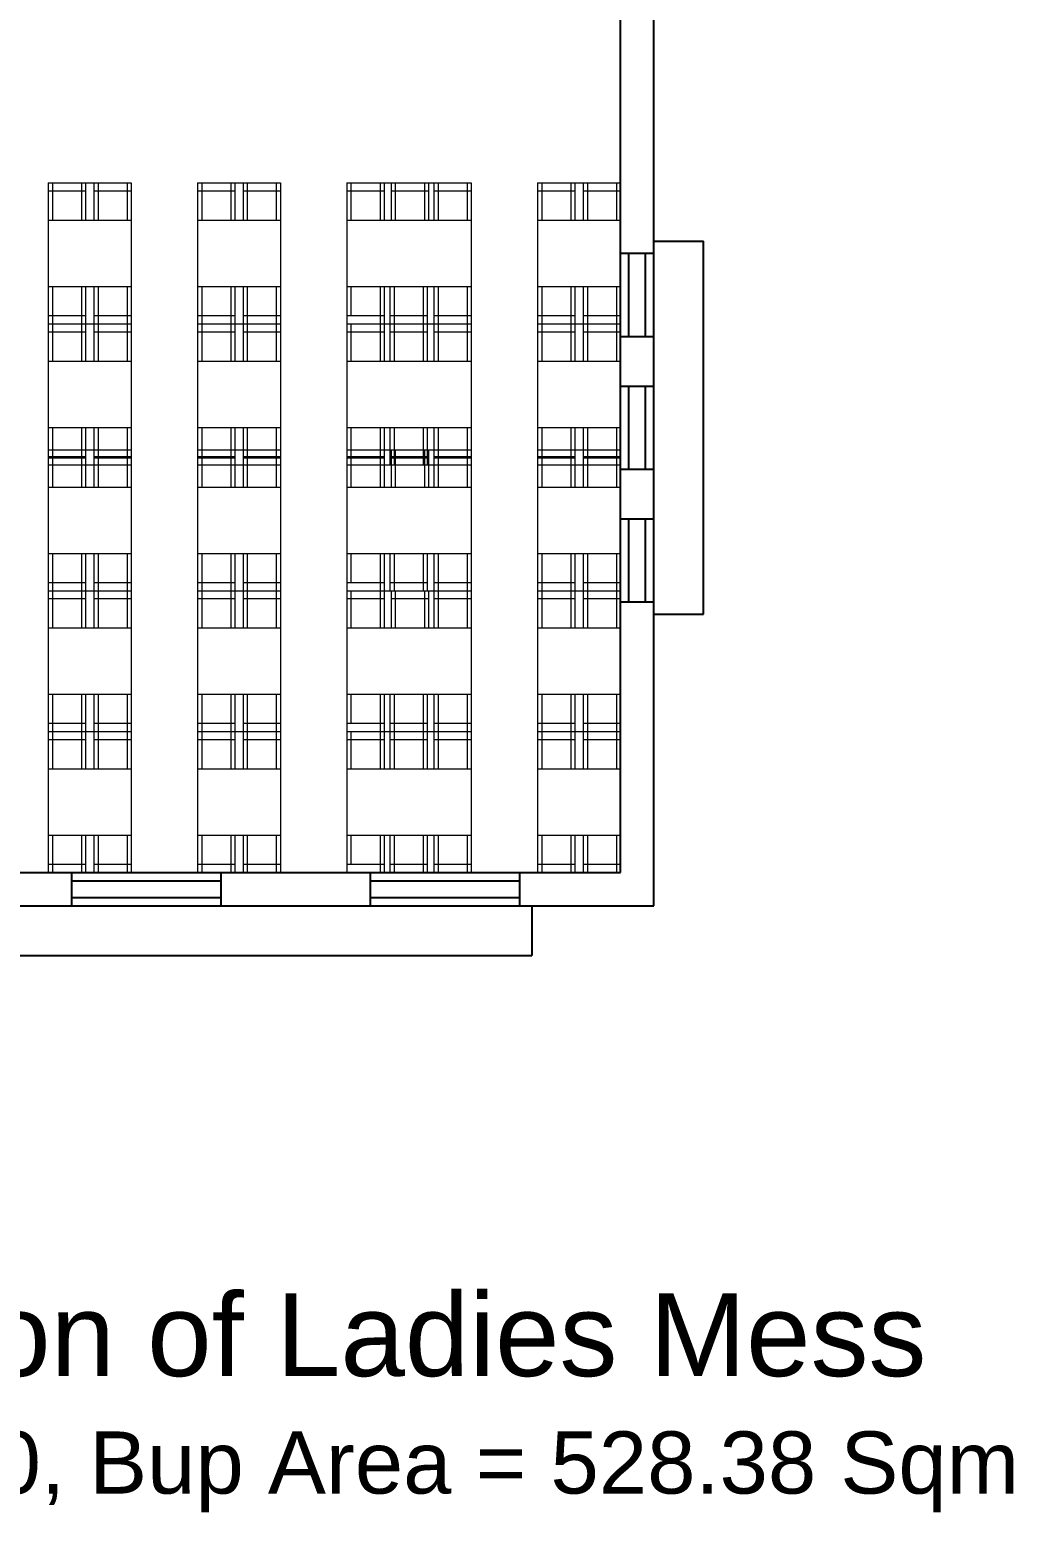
# Model space of a CAD drawing. Header units: inches. Extents: x 101 to 668, y -217 to 99.
# Drawn here: x 337.21 to 349.07, y 62.92 to 80.8 of the extents above; entities that cross this region are included whole.
import ezdxf

# ---------------------------------------------------------------- set-up
doc = ezdxf.new("R2010")
doc.units = ezdxf.units.IN
doc.header["$MEASUREMENT"] = 0
doc.layers.add('FUR', color=1, linetype='Continuous', lineweight=15)
doc.styles.get("Standard").update_dxf_attribs({"font": 'arial.ttf'})

msp = doc.modelspace()

# ---------------------------------------------------------------- linework, layer by layer
for p, q in [((344.73818, 70.23562), (344.73818, 85.25562)), ((344.33818, 70.63562), (344.33818, 81.30562)), ((344.73818, 78.25263), (345.33818, 78.25263)), ((345.33818, 73.75263), (345.33818, 78.25263)), ((344.73818, 78.10263), (344.33818, 78.10263)), ((344.43818, 77.10263), (344.43818, 78.10263)), ((344.63818, 77.10263), (344.63818, 78.10263)), ((344.33818, 77.10263), (344.73818, 77.10263)), ((344.33818, 76.50263), (344.73818, 76.50263)), ((344.43818, 75.50263), (344.43818, 76.50263)), ((344.63818, 75.50263), (344.63818, 76.50263)), ((344.33818, 75.50263), (344.73818, 75.50263)), ((344.33818, 74.90263), (344.73818, 74.90263)), ((344.43818, 73.90263), (344.43818, 74.90263)), ((344.63818, 73.90263), (344.63818, 74.90263)), ((344.33818, 73.90263), (344.73818, 73.90263)), ((344.73818, 73.75263), (345.33818, 73.75263)), ((326.79318, 70.63562), (344.33818, 70.63562)), ((337.71818, 70.63562), (337.71818, 70.23562)), ((337.71818, 70.63562), (337.71818, 70.23562)), ((337.71818, 70.53562), (339.51818, 70.53562)), ((339.51818, 70.63562), (339.51818, 70.23562)), ((341.31818, 70.63562), (341.31818, 70.23562)), ((341.31818, 70.63562), (341.31818, 70.23562)), ((341.31818, 70.53562), (343.11818, 70.53562)), ((343.11818, 70.63562), (343.11818, 70.23562)), ((337.71818, 70.33562), (339.51818, 70.33562)), ((341.31818, 70.33562), (343.11818, 70.33562)), ((328.71818, 70.23562), (344.73818, 70.23562)), ((343.26818, 70.23562), (343.26818, 69.63562)), ((330.36818, 69.63562), (343.26818, 69.63562))]:
    msp.add_line(p, q)
at = {"layer": 'FUR', "lineweight": 20}
for p, q in [((337.43818, 78.95562), (337.43818, 77.25562)), ((337.43818, 78.95562), (337.88818, 78.95562)), ((337.43818, 78.95562), (338.43818, 78.95562)), ((337.43818, 78.95562), (337.43818, 77.25562)), ((337.43818, 78.95562), (337.88818, 78.95562)), ((337.43818, 78.95562), (338.43818, 78.95562)), ((337.48818, 78.95562), (337.48818, 78.50562)), ((337.48818, 78.95562), (337.48818, 78.50562)), ((337.83818, 78.95562), (337.83818, 78.50562)), ((337.83818, 78.95562), (337.83818, 78.50562)), ((337.88818, 78.95562), (337.88818, 78.50562)), ((337.88818, 78.95562), (337.88818, 78.50562)), ((337.98818, 78.95562), (338.43818, 78.95562)), ((337.98818, 78.95562), (337.98818, 78.50562)), ((337.98818, 78.95562), (338.43818, 78.95562)), ((337.98818, 78.95562), (337.98818, 78.50562)), ((338.03818, 78.95562), (338.03818, 78.50562)), ((338.03818, 78.95562), (338.03818, 78.50562)), ((338.38818, 78.95562), (338.38818, 78.50562)), ((338.38818, 78.95562), (338.38818, 78.50562)), ((338.43818, 78.95562), (338.43818, 78.50562)), ((338.43818, 78.95562), (338.43818, 77.70562)), ((338.43818, 78.95562), (338.43818, 78.50562)), ((338.43818, 78.95562), (338.43818, 77.70562)), ((339.23818, 78.95562), (339.23818, 77.25562)), ((339.23818, 78.95562), (339.68818, 78.95562)), ((339.23818, 78.95562), (340.23818, 78.95562)), ((339.23818, 78.95562), (339.23818, 77.25562)), ((339.23818, 78.95562), (339.68818, 78.95562)), ((339.23818, 78.95562), (340.23818, 78.95562)), ((339.28818, 78.95562), (339.28818, 78.50562)), ((339.28818, 78.95562), (339.28818, 78.50562)), ((339.63818, 78.95562), (339.63818, 78.50562)), ((339.63818, 78.95562), (339.63818, 78.50562)), ((339.68818, 78.95562), (339.68818, 78.50562)), ((339.68818, 78.95562), (339.68818, 78.50562)), ((339.78818, 78.95562), (340.23818, 78.95562)), ((339.78818, 78.95562), (339.78818, 78.50562)), ((339.78818, 78.95562), (340.23818, 78.95562)), ((339.78818, 78.95562), (339.78818, 78.50562)), ((339.83818, 78.95562), (339.83818, 78.50562)), ((339.83818, 78.95562), (339.83818, 78.50562)), ((340.18818, 78.95562), (340.18818, 78.50562)), ((340.18818, 78.95562), (340.18818, 78.50562)), ((340.23818, 78.95562), (340.23818, 78.50562)), ((340.23818, 78.95562), (340.23818, 77.70562)), ((340.23818, 78.95562), (340.23818, 78.50562)), ((340.23818, 78.95562), (340.23818, 77.70562)), ((341.03818, 78.95562), (341.03818, 77.70562)), ((341.03818, 78.95562), (341.03818, 78.50562)), ((341.03818, 78.95562), (341.48818, 78.95562)), ((341.03818, 78.95562), (342.53818, 78.95562)), ((341.08818, 78.95562), (341.08818, 78.50562)), ((341.43818, 78.95562), (341.43818, 78.50562)), ((341.48818, 78.95562), (341.48818, 78.50562)), ((341.57283, 78.95562), (341.57283, 78.50562)), ((341.62283, 78.95562), (341.62283, 78.50562)), ((341.68818, 78.95562), (342.13818, 78.95562)), ((341.97283, 78.95562), (341.97283, 78.50562)), ((342.02283, 78.95562), (342.02283, 78.50562)), ((342.08818, 78.95562), (342.08818, 78.50562)), ((342.13818, 78.95562), (342.13818, 78.50562)), ((342.48818, 78.95562), (342.48818, 78.50562)), ((342.53818, 78.95562), (342.53818, 77.25562)), ((342.53818, 78.95562), (342.53818, 78.50562)), ((343.33818, 78.95562), (343.33818, 77.25562)), ((343.33818, 78.95562), (343.78818, 78.95562)), ((343.33818, 78.95562), (344.33818, 78.95562)), ((343.33818, 78.95562), (343.33818, 77.25562)), ((343.33818, 78.95562), (343.78818, 78.95562)), ((343.33818, 78.95562), (344.33818, 78.95562)), ((343.38818, 78.95562), (343.38818, 78.50562)), ((343.38818, 78.95562), (343.38818, 78.50562)), ((343.73818, 78.95562), (343.73818, 78.50562)), ((343.73818, 78.95562), (343.73818, 78.50562)), ((343.78818, 78.95562), (343.78818, 78.50562)), ((343.78818, 78.95562), (343.78818, 78.50562)), ((343.88818, 78.95562), (344.33818, 78.95562)), ((343.88818, 78.95562), (343.88818, 78.50562)), ((343.88818, 78.95562), (344.33818, 78.95562)), ((343.88818, 78.95562), (343.88818, 78.50562)), ((343.93818, 78.95562), (343.93818, 78.50562)), ((343.93818, 78.95562), (343.93818, 78.50562)), ((344.28818, 78.95562), (344.28818, 78.50562)), ((344.28818, 78.95562), (344.28818, 78.50562)), ((344.33818, 78.95562), (344.33818, 78.50562)), ((344.33818, 78.95562), (344.33818, 77.70562)), ((344.33818, 78.95562), (344.33818, 78.50562)), ((344.33818, 78.95562), (344.33818, 77.70562)), ((337.88818, 78.85562), (337.43818, 78.85562)), ((337.88818, 78.85562), (337.43818, 78.85562)), ((338.43818, 78.85562), (337.98818, 78.85562)), ((338.43818, 78.85562), (337.98818, 78.85562)), ((337.98818, 78.70562), (337.98818, 78.50562)), ((337.98818, 78.70562), (337.98818, 78.50562)), ((339.68818, 78.85562), (339.23818, 78.85562)), ((339.68818, 78.85562), (339.23818, 78.85562)), ((340.23818, 78.85562), (339.78818, 78.85562)), ((340.23818, 78.85562), (339.78818, 78.85562)), ((339.78818, 78.70562), (339.78818, 78.50562)), ((339.78818, 78.70562), (339.78818, 78.50562)), ((341.48818, 78.85562), (341.03818, 78.85562)), ((341.03818, 78.70562), (341.03818, 78.50562)), ((342.02283, 78.85562), (341.57283, 78.85562)), ((341.57283, 78.70562), (341.57283, 78.50562)), ((342.53818, 78.85562), (342.08818, 78.85562)), ((343.78818, 78.85562), (343.33818, 78.85562)), ((343.78818, 78.85562), (343.33818, 78.85562)), ((344.33818, 78.85562), (343.88818, 78.85562)), ((344.33818, 78.85562), (343.88818, 78.85562)), ((343.88818, 78.70562), (343.88818, 78.50562)), ((343.88818, 78.70562), (343.88818, 78.50562)), ((337.43818, 78.50562), (337.98818, 78.50562)), ((337.43818, 78.50562), (337.98818, 78.50562)), ((337.98818, 78.50562), (338.43818, 78.50562)), ((337.98818, 78.50562), (338.43818, 78.50562)), ((339.23818, 78.50562), (339.78818, 78.50562)), ((339.23818, 78.50562), (339.78818, 78.50562)), ((339.78818, 78.50562), (340.23818, 78.50562)), ((339.78818, 78.50562), (340.23818, 78.50562)), ((341.03818, 78.50562), (341.57283, 78.50562)), ((341.03818, 78.50562), (341.03818, 77.70562)), ((341.57283, 78.50562), (342.08818, 78.50562)), ((342.08818, 78.50562), (342.53818, 78.50562)), ((343.33818, 78.50562), (343.88818, 78.50562)), ((343.33818, 78.50562), (343.88818, 78.50562)), ((343.88818, 78.50562), (344.33818, 78.50562)), ((343.88818, 78.50562), (344.33818, 78.50562)), ((337.43818, 77.70562), (337.98818, 77.70562)), ((337.43818, 77.70562), (337.98818, 77.70562)), ((337.48818, 77.70562), (337.48818, 77.25562)), ((337.48818, 77.70562), (337.48818, 77.25562)), ((337.83818, 77.70562), (337.83818, 77.25562)), ((337.83818, 77.70562), (337.83818, 77.25562)), ((337.88818, 77.70562), (337.88818, 77.25562)), ((337.88818, 77.70562), (337.88818, 77.25562)), ((337.98818, 77.70562), (338.43818, 77.70562)), ((337.98818, 77.70562), (337.98818, 77.25562)), ((337.98818, 77.70562), (338.43818, 77.70562)), ((337.98818, 77.70562), (337.98818, 77.25562)), ((338.03818, 77.70562), (338.03818, 77.25562)), ((338.03818, 77.70562), (338.03818, 77.25562)), ((338.38818, 77.70562), (338.38818, 77.25562)), ((338.38818, 77.70562), (338.38818, 77.25562)), ((338.43818, 77.70562), (338.43818, 77.25562)), ((338.43818, 77.70562), (338.43818, 77.25562)), ((338.43818, 77.70562), (338.43818, 77.25562)), ((338.43818, 77.70562), (338.43818, 77.25562)), ((339.23818, 77.70562), (339.78818, 77.70562)), ((339.23818, 77.70562), (339.78818, 77.70562)), ((339.28818, 77.70562), (339.28818, 77.25562)), ((339.28818, 77.70562), (339.28818, 77.25562)), ((339.63818, 77.70562), (339.63818, 77.25562)), ((339.63818, 77.70562), (339.63818, 77.25562)), ((339.68818, 77.70562), (339.68818, 77.25562)), ((339.68818, 77.70562), (339.68818, 77.25562)), ((339.78818, 77.70562), (340.23818, 77.70562)), ((339.78818, 77.70562), (339.78818, 77.25562)), ((339.78818, 77.70562), (340.23818, 77.70562)), ((339.78818, 77.70562), (339.78818, 77.25562)), ((339.83818, 77.70562), (339.83818, 77.25562)), ((339.83818, 77.70562), (339.83818, 77.25562)), ((340.18818, 77.70562), (340.18818, 77.25562)), ((340.18818, 77.70562), (340.18818, 77.25562)), ((340.23818, 77.70562), (340.23818, 77.25562)), ((340.23818, 77.70562), (340.23818, 77.25562)), ((340.23818, 77.70562), (340.23818, 77.25562)), ((340.23818, 77.70562), (340.23818, 77.25562)), ((341.03818, 77.70562), (341.03818, 77.25562)), ((341.03818, 77.70562), (341.55739, 77.70562)), ((341.03818, 77.70562), (341.03818, 77.25562)), ((341.08818, 77.70562), (341.08818, 77.35562)), ((341.43818, 77.70562), (341.43818, 77.25562)), ((341.48818, 77.70562), (341.48818, 77.25562)), ((341.55739, 77.70562), (342.08818, 77.70562)), ((341.55739, 77.70562), (341.55739, 77.25562)), ((341.60739, 77.70562), (341.60739, 77.25562)), ((341.95739, 77.70562), (341.95739, 77.25562)), ((342.00739, 77.70562), (342.00739, 77.25562)), ((342.08818, 77.70562), (342.53818, 77.70562)), ((342.08818, 77.70562), (342.08818, 77.25562)), ((342.13818, 77.70562), (342.13818, 77.25562)), ((342.48818, 77.70562), (342.48818, 77.25562)), ((342.53818, 77.70562), (342.53818, 77.25562)), ((343.33818, 77.70562), (343.88818, 77.70562)), ((343.33818, 77.70562), (343.88818, 77.70562)), ((343.38818, 77.70562), (343.38818, 77.25562)), ((343.38818, 77.70562), (343.38818, 77.25562)), ((343.73818, 77.70562), (343.73818, 77.25562)), ((343.73818, 77.70562), (343.73818, 77.25562)), ((343.78818, 77.70562), (343.78818, 77.25562)), ((343.78818, 77.70562), (343.78818, 77.25562)), ((343.88818, 77.70562), (344.33818, 77.70562)), ((343.88818, 77.70562), (343.88818, 77.25562)), ((343.88818, 77.70562), (344.33818, 77.70562)), ((343.88818, 77.70562), (343.88818, 77.25562)), ((343.93818, 77.70562), (343.93818, 77.25562)), ((343.93818, 77.70562), (343.93818, 77.25562)), ((344.28818, 77.70562), (344.28818, 77.25562)), ((344.28818, 77.70562), (344.28818, 77.25562)), ((344.33818, 77.70562), (344.33818, 77.25562)), ((344.33818, 77.70562), (344.33818, 77.25562)), ((344.33818, 77.70562), (344.33818, 77.25562)), ((344.33818, 77.70562), (344.33818, 77.25562)), ((337.43818, 77.35562), (337.88818, 77.35562)), ((337.43818, 77.35562), (337.88818, 77.35562)), ((337.98818, 77.35562), (338.43818, 77.35562)), ((337.98818, 77.35562), (338.43818, 77.35562)), ((339.23818, 77.35562), (339.68818, 77.35562)), ((339.23818, 77.35562), (339.68818, 77.35562)), ((339.78818, 77.35562), (340.23818, 77.35562)), ((339.78818, 77.35562), (340.23818, 77.35562)), ((341.03818, 77.35562), (341.48818, 77.35562)), ((341.55739, 77.35562), (342.00739, 77.35562)), ((342.08818, 77.35562), (342.53818, 77.35562)), ((343.33818, 77.35562), (343.78818, 77.35562)), ((343.33818, 77.35562), (343.78818, 77.35562)), ((343.88818, 77.35562), (344.33818, 77.35562)), ((343.88818, 77.35562), (344.33818, 77.35562)), ((337.43818, 77.25562), (337.88818, 77.25562)), ((337.43818, 77.25562), (338.43818, 77.25562)), ((337.43818, 77.25562), (337.88818, 77.25562)), ((337.43818, 77.25562), (338.43818, 77.25562)), ((337.43818, 77.25562), (337.43818, 75.55562)), ((337.43818, 77.25562), (337.43818, 75.55562)), ((337.43818, 77.25562), (337.88818, 77.25562)), ((337.43818, 77.25562), (338.43818, 77.25562)), ((337.88818, 77.15562), (337.43818, 77.15562)), ((337.48818, 77.25562), (337.48818, 76.80562)), ((337.83818, 77.25562), (337.83818, 76.80562)), ((337.88818, 77.25562), (337.88818, 76.80562)), ((337.98818, 77.25562), (338.43818, 77.25562)), ((337.98818, 77.25562), (337.98818, 76.80562)), ((338.43818, 77.15562), (337.98818, 77.15562)), ((338.03818, 77.25562), (338.03818, 76.80562)), ((338.08818, 77.25562), (338.43818, 77.25562)), ((338.08818, 77.25562), (338.43818, 77.25562)), ((338.38818, 77.25562), (338.38818, 76.80562)), ((338.43818, 77.25562), (338.43818, 76.80562)), ((338.43818, 77.25562), (338.43818, 76.00562)), ((339.23818, 77.25562), (339.68818, 77.25562)), ((339.23818, 77.25562), (340.23818, 77.25562)), ((339.23818, 77.25562), (339.68818, 77.25562)), ((339.23818, 77.25562), (340.23818, 77.25562)), ((339.23818, 77.25562), (339.23818, 75.55562)), ((339.23818, 77.25562), (339.23818, 75.55562)), ((339.23818, 77.25562), (339.68818, 77.25562)), ((339.23818, 77.25562), (340.23818, 77.25562)), ((339.68818, 77.15562), (339.23818, 77.15562)), ((339.28818, 77.25562), (339.28818, 76.80562)), ((339.63818, 77.25562), (339.63818, 76.80562)), ((339.68818, 77.25562), (339.68818, 76.80562)), ((339.78818, 77.25562), (340.23818, 77.25562)), ((339.78818, 77.25562), (339.78818, 76.80562)), ((340.23818, 77.15562), (339.78818, 77.15562)), ((339.83818, 77.25562), (339.83818, 76.80562)), ((339.88818, 77.25562), (340.23818, 77.25562)), ((339.88818, 77.25562), (340.23818, 77.25562)), ((340.18818, 77.25562), (340.18818, 76.80562)), ((340.23818, 77.25562), (340.23818, 76.80562)), ((340.23818, 77.25562), (340.23818, 76.00562)), ((341.03818, 77.25562), (341.48818, 77.25562)), ((341.03818, 77.25562), (342.53818, 77.25562)), ((341.03818, 77.25562), (341.03818, 76.00562)), ((341.03818, 77.25562), (341.03818, 76.80562)), ((341.48818, 77.15562), (341.03818, 77.15562)), ((341.08818, 77.25562), (341.08818, 76.80562)), ((341.43818, 77.25562), (341.43818, 76.80562)), ((341.48818, 77.25562), (341.48818, 76.80562)), ((341.55739, 77.25562), (341.55739, 76.80562)), ((342.00739, 77.15562), (341.55739, 77.15562)), ((341.60739, 77.25562), (341.60739, 76.80562)), ((341.68818, 77.25562), (342.13818, 77.25562)), ((341.95739, 77.25562), (341.95739, 76.80562)), ((342.00739, 77.25562), (342.00739, 76.80562)), ((342.08818, 77.25562), (342.08818, 76.80562)), ((342.53818, 77.15562), (342.08818, 77.15562)), ((342.13818, 77.25562), (342.13818, 76.80562)), ((342.48818, 77.25562), (342.48818, 76.80562)), ((342.53818, 77.25562), (342.53818, 75.55562)), ((342.53818, 77.25562), (342.53818, 76.80562)), ((343.33818, 77.25562), (343.78818, 77.25562)), ((343.33818, 77.25562), (344.33818, 77.25562)), ((343.33818, 77.25562), (343.78818, 77.25562)), ((343.33818, 77.25562), (344.33818, 77.25562)), ((343.33818, 77.25562), (343.33818, 75.55562)), ((343.33818, 77.25562), (343.33818, 75.55562)), ((343.33818, 77.25562), (343.78818, 77.25562)), ((343.33818, 77.25562), (344.33818, 77.25562)), ((343.78818, 77.15562), (343.33818, 77.15562)), ((343.38818, 77.25562), (343.38818, 76.80562)), ((343.73818, 77.25562), (343.73818, 76.80562)), ((343.78818, 77.25562), (343.78818, 76.80562)), ((343.88818, 77.25562), (344.33818, 77.25562)), ((343.88818, 77.25562), (343.88818, 76.80562)), ((344.33818, 77.15562), (343.88818, 77.15562)), ((343.93818, 77.25562), (343.93818, 76.80562)), ((343.98818, 77.25562), (344.33818, 77.25562)), ((343.98818, 77.25562), (344.33818, 77.25562)), ((344.28818, 77.25562), (344.28818, 76.80562)), ((344.33818, 77.25562), (344.33818, 76.80562)), ((344.33818, 77.25562), (344.33818, 76.00562)), ((337.98818, 77.00562), (337.98818, 76.80562)), ((339.78818, 77.00562), (339.78818, 76.80562)), ((341.03818, 77.00562), (341.03818, 76.80562)), ((343.88818, 77.00562), (343.88818, 76.80562)), ((337.43818, 76.80562), (337.98818, 76.80562)), ((337.98818, 76.80562), (338.43818, 76.80562)), ((339.23818, 76.80562), (339.78818, 76.80562)), ((339.78818, 76.80562), (340.23818, 76.80562)), ((341.03818, 76.80562), (341.57283, 76.80562)), ((341.03818, 76.80562), (341.03818, 76.00562)), ((341.57283, 76.80562), (342.08818, 76.80562)), ((342.08818, 76.80562), (342.53818, 76.80562)), ((343.33818, 76.80562), (343.88818, 76.80562)), ((343.88818, 76.80562), (344.33818, 76.80562)), ((337.43818, 76.00562), (337.98818, 76.00562)), ((337.48818, 76.00562), (337.48818, 75.55562)), ((337.83818, 76.00562), (337.83818, 75.55562)), ((337.88818, 76.00562), (337.88818, 75.55562)), ((337.98818, 76.00562), (338.43818, 76.00562)), ((337.98818, 76.00562), (337.98818, 75.55562)), ((338.03818, 76.00562), (338.03818, 75.55562)), ((338.38818, 76.00562), (338.38818, 75.55562)), ((338.43818, 76.00562), (338.43818, 75.55562)), ((338.43818, 76.00562), (338.43818, 75.55562)), ((339.23818, 76.00562), (339.78818, 76.00562)), ((339.28818, 76.00562), (339.28818, 75.55562)), ((339.63818, 76.00562), (339.63818, 75.55562)), ((339.68818, 76.00562), (339.68818, 75.55562)), ((339.78818, 76.00562), (340.23818, 76.00562)), ((339.78818, 76.00562), (339.78818, 75.55562)), ((339.83818, 76.00562), (339.83818, 75.55562)), ((340.18818, 76.00562), (340.18818, 75.55562)), ((340.23818, 76.00562), (340.23818, 75.55562)), ((340.23818, 76.00562), (340.23818, 75.55562)), ((341.03818, 76.00562), (341.55739, 76.00562)), ((341.03818, 76.00562), (341.03818, 75.55562)), ((341.08818, 76.00562), (341.08818, 75.65562)), ((341.43818, 76.00562), (341.43818, 75.55562)), ((341.48818, 76.00562), (341.48818, 75.55562)), ((341.55739, 76.00562), (342.08818, 76.00562)), ((341.55739, 76.00562), (341.55739, 75.55562)), ((341.60739, 76.00562), (341.60739, 75.55562)), ((341.95739, 76.00562), (341.95739, 75.55562)), ((342.00739, 76.00562), (342.00739, 75.55562)), ((342.08818, 76.00562), (342.53818, 76.00562)), ((342.08818, 76.00562), (342.08818, 75.55562)), ((342.13818, 76.00562), (342.13818, 75.55562)), ((342.48818, 76.00562), (342.48818, 75.55562)), ((342.53818, 76.00562), (342.53818, 75.55562)), ((343.33818, 76.00562), (343.88818, 76.00562)), ((343.38818, 76.00562), (343.38818, 75.55562)), ((343.73818, 76.00562), (343.73818, 75.55562)), ((343.78818, 76.00562), (343.78818, 75.55562)), ((343.88818, 76.00562), (344.33818, 76.00562)), ((343.88818, 76.00562), (343.88818, 75.55562)), ((343.93818, 76.00562), (343.93818, 75.55562)), ((344.28818, 76.00562), (344.28818, 75.55562)), ((344.33818, 76.00562), (344.33818, 75.55562)), ((344.33818, 76.00562), (344.33818, 75.55562)), ((337.43818, 75.73562), (337.43818, 74.03562)), ((337.43818, 75.73562), (337.88818, 75.73562)), ((337.43818, 75.73562), (338.43818, 75.73562)), ((337.43818, 75.73562), (337.43818, 74.03562)), ((337.43818, 75.73562), (337.88818, 75.73562)), ((337.43818, 75.73562), (338.43818, 75.73562)), ((337.48818, 75.73562), (337.48818, 75.28562)), ((337.48818, 75.73562), (337.48818, 75.28562)), ((337.83818, 75.73562), (337.83818, 75.28562)), ((337.83818, 75.73562), (337.83818, 75.28562)), ((337.88818, 75.73562), (337.88818, 75.28562)), ((337.88818, 75.73562), (337.88818, 75.28562)), ((337.98818, 75.73562), (338.43818, 75.73562)), ((337.98818, 75.73562), (337.98818, 75.28562)), ((337.98818, 75.73562), (338.43818, 75.73562)), ((337.98818, 75.73562), (337.98818, 75.28562)), ((338.03818, 75.73562), (338.03818, 75.28562)), ((338.03818, 75.73562), (338.03818, 75.28562)), ((338.38818, 75.73562), (338.38818, 75.28562)), ((338.38818, 75.73562), (338.38818, 75.28562)), ((338.43818, 75.73562), (338.43818, 75.28562)), ((338.43818, 75.73562), (338.43818, 74.48562)), ((338.43818, 75.73562), (338.43818, 75.28562)), ((338.43818, 75.73562), (338.43818, 74.48562)), ((339.23818, 75.73562), (339.23818, 74.03562)), ((339.23818, 75.73562), (339.68818, 75.73562)), ((339.23818, 75.73562), (340.23818, 75.73562)), ((339.23818, 75.73562), (339.23818, 74.03562)), ((339.23818, 75.73562), (339.68818, 75.73562)), ((339.23818, 75.73562), (340.23818, 75.73562)), ((339.28818, 75.73562), (339.28818, 75.28562)), ((339.28818, 75.73562), (339.28818, 75.28562)), ((339.63818, 75.73562), (339.63818, 75.28562)), ((339.63818, 75.73562), (339.63818, 75.28562)), ((339.68818, 75.73562), (339.68818, 75.28562)), ((339.68818, 75.73562), (339.68818, 75.28562)), ((339.78818, 75.73562), (340.23818, 75.73562)), ((339.78818, 75.73562), (339.78818, 75.28562)), ((339.78818, 75.73562), (340.23818, 75.73562)), ((339.78818, 75.73562), (339.78818, 75.28562)), ((339.83818, 75.73562), (339.83818, 75.28562)), ((339.83818, 75.73562), (339.83818, 75.28562)), ((340.18818, 75.73562), (340.18818, 75.28562)), ((340.18818, 75.73562), (340.18818, 75.28562)), ((340.23818, 75.73562), (340.23818, 75.28562)), ((340.23818, 75.73562), (340.23818, 74.48562)), ((340.23818, 75.73562), (340.23818, 75.28562)), ((340.23818, 75.73562), (340.23818, 74.48562)), ((341.03818, 75.73562), (341.03818, 74.48562)), ((341.03818, 75.73562), (341.03818, 75.28562)), ((341.03818, 75.73562), (341.48818, 75.73562)), ((341.03818, 75.73562), (342.53818, 75.73562)), ((341.08818, 75.73562), (341.08818, 75.28562)), ((341.43818, 75.73562), (341.43818, 75.28562)), ((341.48818, 75.73562), (341.48818, 75.28562)), ((341.57283, 75.73562), (341.57283, 75.28562)), ((341.62283, 75.73562), (341.62283, 75.28562)), ((341.68818, 75.73562), (342.13818, 75.73562)), ((341.97283, 75.73562), (341.97283, 75.28562)), ((342.02283, 75.73562), (342.02283, 75.28562)), ((342.08818, 75.73562), (342.08818, 75.28562)), ((342.13818, 75.73562), (342.13818, 75.28562)), ((342.48818, 75.73562), (342.48818, 75.28562)), ((342.53818, 75.73562), (342.53818, 74.03562)), ((342.53818, 75.73562), (342.53818, 75.28562)), ((343.33818, 75.73562), (343.33818, 74.03562)), ((343.33818, 75.73562), (343.78818, 75.73562)), ((343.33818, 75.73562), (344.33818, 75.73562)), ((343.33818, 75.73562), (343.33818, 74.03562)), ((343.33818, 75.73562), (343.78818, 75.73562)), ((343.33818, 75.73562), (344.33818, 75.73562)), ((343.38818, 75.73562), (343.38818, 75.28562)), ((343.38818, 75.73562), (343.38818, 75.28562)), ((343.73818, 75.73562), (343.73818, 75.28562)), ((343.73818, 75.73562), (343.73818, 75.28562)), ((343.78818, 75.73562), (343.78818, 75.28562)), ((343.78818, 75.73562), (343.78818, 75.28562)), ((343.88818, 75.73562), (344.33818, 75.73562)), ((343.88818, 75.73562), (343.88818, 75.28562)), ((343.88818, 75.73562), (344.33818, 75.73562)), ((343.88818, 75.73562), (343.88818, 75.28562)), ((343.93818, 75.73562), (343.93818, 75.28562)), ((343.93818, 75.73562), (343.93818, 75.28562)), ((344.28818, 75.73562), (344.28818, 75.28562)), ((344.28818, 75.73562), (344.28818, 75.28562)), ((344.33818, 75.73562), (344.33818, 75.28562)), ((344.33818, 75.73562), (344.33818, 74.48562)), ((344.33818, 75.73562), (344.33818, 75.28562)), ((344.33818, 75.73562), (344.33818, 74.48562)), ((337.43818, 75.65562), (337.88818, 75.65562)), ((337.88818, 75.63562), (337.43818, 75.63562)), ((337.88818, 75.63562), (337.43818, 75.63562)), ((337.43818, 75.55562), (337.88818, 75.55562)), ((337.43818, 75.55562), (338.43818, 75.55562)), ((337.98818, 75.65562), (338.43818, 75.65562)), ((338.43818, 75.63562), (337.98818, 75.63562)), ((338.43818, 75.63562), (337.98818, 75.63562)), ((337.98818, 75.48562), (337.98818, 75.28562)), ((337.98818, 75.48562), (337.98818, 75.28562)), ((338.08818, 75.55562), (338.43818, 75.55562)), ((339.23818, 75.65562), (339.68818, 75.65562)), ((339.68818, 75.63562), (339.23818, 75.63562)), ((339.68818, 75.63562), (339.23818, 75.63562)), ((339.23818, 75.55562), (339.68818, 75.55562)), ((339.23818, 75.55562), (340.23818, 75.55562)), ((339.78818, 75.65562), (340.23818, 75.65562)), ((340.23818, 75.63562), (339.78818, 75.63562)), ((340.23818, 75.63562), (339.78818, 75.63562)), ((339.78818, 75.48562), (339.78818, 75.28562)), ((339.78818, 75.48562), (339.78818, 75.28562)), ((339.88818, 75.55562), (340.23818, 75.55562)), ((341.03818, 75.65562), (341.48818, 75.65562)), ((341.48818, 75.63562), (341.03818, 75.63562)), ((341.03818, 75.55562), (341.48818, 75.55562)), ((341.03818, 75.55562), (342.53818, 75.55562)), ((341.03818, 75.48562), (341.03818, 75.28562)), ((341.55739, 75.65562), (342.00739, 75.65562)), ((342.02283, 75.63562), (341.57283, 75.63562)), ((341.57283, 75.48562), (341.57283, 75.28562)), ((341.68818, 75.55562), (342.13818, 75.55562)), ((342.08818, 75.65562), (342.53818, 75.65562)), ((342.53818, 75.63562), (342.08818, 75.63562)), ((343.33818, 75.65562), (343.78818, 75.65562)), ((343.78818, 75.63562), (343.33818, 75.63562)), ((343.78818, 75.63562), (343.33818, 75.63562)), ((343.33818, 75.55562), (343.78818, 75.55562)), ((343.33818, 75.55562), (344.33818, 75.55562)), ((343.88818, 75.65562), (344.33818, 75.65562)), ((344.33818, 75.63562), (343.88818, 75.63562)), ((344.33818, 75.63562), (343.88818, 75.63562)), ((343.88818, 75.48562), (343.88818, 75.28562)), ((343.88818, 75.48562), (343.88818, 75.28562)), ((343.98818, 75.55562), (344.33818, 75.55562)), ((337.43818, 75.28562), (337.98818, 75.28562)), ((337.43818, 75.28562), (337.98818, 75.28562)), ((337.98818, 75.28562), (338.43818, 75.28562)), ((337.98818, 75.28562), (338.43818, 75.28562)), ((339.23818, 75.28562), (339.78818, 75.28562)), ((339.23818, 75.28562), (339.78818, 75.28562)), ((339.78818, 75.28562), (340.23818, 75.28562)), ((339.78818, 75.28562), (340.23818, 75.28562)), ((341.03818, 75.28562), (341.57283, 75.28562)), ((341.03818, 75.28562), (341.03818, 74.48562)), ((341.57283, 75.28562), (342.08818, 75.28562)), ((342.08818, 75.28562), (342.53818, 75.28562)), ((343.33818, 75.28562), (343.88818, 75.28562)), ((343.33818, 75.28562), (343.88818, 75.28562)), ((343.88818, 75.28562), (344.33818, 75.28562)), ((343.88818, 75.28562), (344.33818, 75.28562)), ((337.43818, 74.48562), (337.98818, 74.48562)), ((337.43818, 74.48562), (337.98818, 74.48562)), ((337.48818, 74.48562), (337.48818, 74.03562)), ((337.48818, 74.48562), (337.48818, 74.03562)), ((337.83818, 74.48562), (337.83818, 74.03562)), ((337.83818, 74.48562), (337.83818, 74.03562)), ((337.88818, 74.48562), (337.88818, 74.03562)), ((337.88818, 74.48562), (337.88818, 74.03562)), ((337.98818, 74.48562), (338.43818, 74.48562)), ((337.98818, 74.48562), (337.98818, 74.03562)), ((337.98818, 74.48562), (338.43818, 74.48562)), ((337.98818, 74.48562), (337.98818, 74.03562)), ((338.03818, 74.48562), (338.03818, 74.03562)), ((338.03818, 74.48562), (338.03818, 74.03562)), ((338.38818, 74.48562), (338.38818, 74.03562)), ((338.38818, 74.48562), (338.38818, 74.03562)), ((338.43818, 74.48562), (338.43818, 74.03562)), ((338.43818, 74.48562), (338.43818, 74.03562)), ((338.43818, 74.48562), (338.43818, 74.03562)), ((338.43818, 74.48562), (338.43818, 74.03562)), ((339.23818, 74.48562), (339.78818, 74.48562)), ((339.23818, 74.48562), (339.78818, 74.48562)), ((339.28818, 74.48562), (339.28818, 74.03562)), ((339.28818, 74.48562), (339.28818, 74.03562)), ((339.63818, 74.48562), (339.63818, 74.03562)), ((339.63818, 74.48562), (339.63818, 74.03562)), ((339.68818, 74.48562), (339.68818, 74.03562)), ((339.68818, 74.48562), (339.68818, 74.03562)), ((339.78818, 74.48562), (340.23818, 74.48562)), ((339.78818, 74.48562), (339.78818, 74.03562)), ((339.78818, 74.48562), (340.23818, 74.48562)), ((339.78818, 74.48562), (339.78818, 74.03562)), ((339.83818, 74.48562), (339.83818, 74.03562)), ((339.83818, 74.48562), (339.83818, 74.03562)), ((340.18818, 74.48562), (340.18818, 74.03562)), ((340.18818, 74.48562), (340.18818, 74.03562)), ((340.23818, 74.48562), (340.23818, 74.03562)), ((340.23818, 74.48562), (340.23818, 74.03562)), ((340.23818, 74.48562), (340.23818, 74.03562)), ((340.23818, 74.48562), (340.23818, 74.03562)), ((341.03818, 74.48562), (341.03818, 74.03562)), ((341.03818, 74.48562), (341.55739, 74.48562)), ((341.03818, 74.48562), (341.03818, 74.03562)), ((341.08818, 74.48562), (341.08818, 74.13562)), ((341.43818, 74.48562), (341.43818, 74.03562)), ((341.48818, 74.48562), (341.48818, 74.03562)), ((341.55739, 74.48562), (342.08818, 74.48562)), ((341.55739, 74.48562), (341.55739, 74.03562)), ((341.60739, 74.48562), (341.60739, 74.03562)), ((341.95739, 74.48562), (341.95739, 74.03562)), ((342.00739, 74.48562), (342.00739, 74.03562)), ((342.08818, 74.48562), (342.53818, 74.48562)), ((342.08818, 74.48562), (342.08818, 74.03562)), ((342.13818, 74.48562), (342.13818, 74.03562)), ((342.48818, 74.48562), (342.48818, 74.03562)), ((342.53818, 74.48562), (342.53818, 74.03562)), ((343.33818, 74.48562), (343.88818, 74.48562)), ((343.33818, 74.48562), (343.88818, 74.48562)), ((343.38818, 74.48562), (343.38818, 74.03562)), ((343.38818, 74.48562), (343.38818, 74.03562)), ((343.73818, 74.48562), (343.73818, 74.03562)), ((343.73818, 74.48562), (343.73818, 74.03562)), ((343.78818, 74.48562), (343.78818, 74.03562)), ((343.78818, 74.48562), (343.78818, 74.03562)), ((343.88818, 74.48562), (344.33818, 74.48562)), ((343.88818, 74.48562), (343.88818, 74.03562)), ((343.88818, 74.48562), (344.33818, 74.48562)), ((343.88818, 74.48562), (343.88818, 74.03562)), ((343.93818, 74.48562), (343.93818, 74.03562)), ((343.93818, 74.48562), (343.93818, 74.03562)), ((344.28818, 74.48562), (344.28818, 74.03562)), ((344.28818, 74.48562), (344.28818, 74.03562)), ((344.33818, 74.48562), (344.33818, 74.03562)), ((344.33818, 74.48562), (344.33818, 74.03562)), ((344.33818, 74.48562), (344.33818, 74.03562)), ((344.33818, 74.48562), (344.33818, 74.03562)), ((337.43818, 74.13562), (337.88818, 74.13562)), ((337.43818, 74.13562), (337.88818, 74.13562)), ((337.98818, 74.13562), (338.43818, 74.13562)), ((337.98818, 74.13562), (338.43818, 74.13562)), ((339.23818, 74.13562), (339.68818, 74.13562)), ((339.23818, 74.13562), (339.68818, 74.13562)), ((339.78818, 74.13562), (340.23818, 74.13562)), ((339.78818, 74.13562), (340.23818, 74.13562)), ((341.03818, 74.13562), (341.48818, 74.13562)), ((341.55739, 74.13562), (342.00739, 74.13562)), ((342.08818, 74.13562), (342.53818, 74.13562)), ((343.33818, 74.13562), (343.78818, 74.13562)), ((343.33818, 74.13562), (343.78818, 74.13562)), ((343.88818, 74.13562), (344.33818, 74.13562)), ((343.88818, 74.13562), (344.33818, 74.13562)), ((337.43818, 74.03562), (337.43818, 72.33562)), ((337.43818, 74.03562), (337.43818, 72.33562)), ((337.43818, 74.03562), (337.88818, 74.03562)), ((337.43818, 74.03562), (338.43818, 74.03562)), ((337.43818, 74.03562), (337.88818, 74.03562)), ((337.43818, 74.03562), (338.43818, 74.03562)), ((337.43818, 74.03562), (337.88818, 74.03562)), ((337.43818, 74.03562), (338.43818, 74.03562)), ((337.43818, 74.03562), (337.88818, 74.03562)), ((337.43818, 74.03562), (338.43818, 74.03562)), ((337.88818, 73.93562), (337.43818, 73.93562)), ((337.48818, 74.03562), (337.48818, 73.58562)), ((337.83818, 74.03562), (337.83818, 73.58562)), ((337.88818, 74.03562), (337.88818, 73.58562)), ((337.98818, 74.03562), (338.43818, 74.03562)), ((337.98818, 74.03562), (337.98818, 73.58562)), ((337.98818, 74.03562), (338.43818, 74.03562)), ((338.43818, 73.93562), (337.98818, 73.93562)), ((338.03818, 74.03562), (338.03818, 73.58562)), ((338.08818, 74.03562), (338.43818, 74.03562)), ((338.08818, 74.03562), (338.43818, 74.03562)), ((338.38818, 74.03562), (338.38818, 73.58562)), ((338.43818, 74.03562), (338.43818, 73.58562)), ((338.43818, 74.03562), (338.43818, 72.78562)), ((339.23818, 74.03562), (339.23818, 72.33562)), ((339.23818, 74.03562), (339.23818, 72.33562)), ((339.23818, 74.03562), (339.68818, 74.03562)), ((339.23818, 74.03562), (340.23818, 74.03562)), ((339.23818, 74.03562), (339.68818, 74.03562)), ((339.23818, 74.03562), (340.23818, 74.03562)), ((339.23818, 74.03562), (339.68818, 74.03562)), ((339.23818, 74.03562), (340.23818, 74.03562)), ((339.23818, 74.03562), (339.68818, 74.03562)), ((339.23818, 74.03562), (340.23818, 74.03562)), ((339.68818, 73.93562), (339.23818, 73.93562)), ((339.28818, 74.03562), (339.28818, 73.58562)), ((339.63818, 74.03562), (339.63818, 73.58562)), ((339.68818, 74.03562), (339.68818, 73.58562)), ((339.78818, 74.03562), (340.23818, 74.03562)), ((339.78818, 74.03562), (339.78818, 73.58562)), ((339.78818, 74.03562), (340.23818, 74.03562)), ((340.23818, 73.93562), (339.78818, 73.93562)), ((339.83818, 74.03562), (339.83818, 73.58562)), ((339.88818, 74.03562), (340.23818, 74.03562)), ((339.88818, 74.03562), (340.23818, 74.03562)), ((340.18818, 74.03562), (340.18818, 73.58562)), ((340.23818, 74.03562), (340.23818, 73.58562)), ((340.23818, 74.03562), (340.23818, 72.78562)), ((341.03818, 74.03562), (341.03818, 72.78562)), ((341.03818, 74.03562), (341.03818, 73.58562)), ((341.03818, 74.03562), (341.48818, 74.03562)), ((341.03818, 74.03562), (342.53818, 74.03562)), ((341.03818, 74.03562), (341.48818, 74.03562)), ((341.03818, 74.03562), (342.53818, 74.03562)), ((341.48818, 73.93562), (341.03818, 73.93562)), ((341.08818, 74.03562), (341.08818, 73.58562)), ((341.43818, 74.03562), (341.43818, 73.58562)), ((341.48818, 74.03562), (341.48818, 73.58562)), ((341.57283, 74.03562), (341.57283, 73.58562)), ((342.02283, 73.93562), (341.57283, 73.93562)), ((341.62283, 74.03562), (341.62283, 73.58562)), ((341.68818, 74.03562), (342.13818, 74.03562)), ((341.68818, 74.03562), (342.13818, 74.03562)), ((341.97283, 74.03562), (341.97283, 73.58562)), ((342.02283, 74.03562), (342.02283, 73.58562)), ((342.08818, 74.03562), (342.08818, 73.58562)), ((342.53818, 73.93562), (342.08818, 73.93562)), ((342.13818, 74.03562), (342.13818, 73.58562)), ((342.48818, 74.03562), (342.48818, 73.58562)), ((342.53818, 74.03562), (342.53818, 72.33562)), ((342.53818, 74.03562), (342.53818, 73.58562)), ((343.33818, 74.03562), (343.33818, 72.33562)), ((343.33818, 74.03562), (343.33818, 72.33562)), ((343.33818, 74.03562), (343.78818, 74.03562)), ((343.33818, 74.03562), (344.33818, 74.03562)), ((343.33818, 74.03562), (343.78818, 74.03562)), ((343.33818, 74.03562), (344.33818, 74.03562)), ((343.33818, 74.03562), (343.78818, 74.03562)), ((343.33818, 74.03562), (344.33818, 74.03562)), ((343.33818, 74.03562), (343.78818, 74.03562)), ((343.33818, 74.03562), (344.33818, 74.03562)), ((343.78818, 73.93562), (343.33818, 73.93562)), ((343.38818, 74.03562), (343.38818, 73.58562)), ((343.73818, 74.03562), (343.73818, 73.58562)), ((343.78818, 74.03562), (343.78818, 73.58562)), ((343.88818, 74.03562), (344.33818, 74.03562)), ((343.88818, 74.03562), (343.88818, 73.58562)), ((343.88818, 74.03562), (344.33818, 74.03562)), ((344.33818, 73.93562), (343.88818, 73.93562)), ((343.93818, 74.03562), (343.93818, 73.58562)), ((343.98818, 74.03562), (344.33818, 74.03562)), ((343.98818, 74.03562), (344.33818, 74.03562)), ((344.28818, 74.03562), (344.28818, 73.58562)), ((344.33818, 74.03562), (344.33818, 73.58562)), ((344.33818, 74.03562), (344.33818, 72.78562)), ((337.98818, 73.78562), (337.98818, 73.58562)), ((339.78818, 73.78562), (339.78818, 73.58562)), ((341.03818, 73.78562), (341.03818, 73.58562)), ((341.57283, 73.78562), (341.57283, 73.58562)), ((343.88818, 73.78562), (343.88818, 73.58562)), ((337.43818, 73.58562), (337.98818, 73.58562)), ((337.98818, 73.58562), (338.43818, 73.58562)), ((339.23818, 73.58562), (339.78818, 73.58562)), ((339.78818, 73.58562), (340.23818, 73.58562)), ((341.03818, 73.58562), (341.57283, 73.58562)), ((341.03818, 73.58562), (341.03818, 72.78562)), ((341.57283, 73.58562), (342.08818, 73.58562)), ((342.08818, 73.58562), (342.53818, 73.58562)), ((343.33818, 73.58562), (343.88818, 73.58562)), ((343.88818, 73.58562), (344.33818, 73.58562)), ((337.43818, 72.78562), (337.98818, 72.78562)), ((337.48818, 72.78562), (337.48818, 72.33562)), ((337.83818, 72.78562), (337.83818, 72.33562)), ((337.88818, 72.78562), (337.88818, 72.33562)), ((337.98818, 72.78562), (338.43818, 72.78562)), ((337.98818, 72.78562), (337.98818, 72.33562)), ((338.03818, 72.78562), (338.03818, 72.33562)), ((338.38818, 72.78562), (338.38818, 72.33562)), ((338.43818, 72.78562), (338.43818, 72.33562)), ((338.43818, 72.78562), (338.43818, 72.33562)), ((339.23818, 72.78562), (339.78818, 72.78562)), ((339.28818, 72.78562), (339.28818, 72.33562)), ((339.63818, 72.78562), (339.63818, 72.33562)), ((339.68818, 72.78562), (339.68818, 72.33562)), ((339.78818, 72.78562), (340.23818, 72.78562)), ((339.78818, 72.78562), (339.78818, 72.33562)), ((339.83818, 72.78562), (339.83818, 72.33562)), ((340.18818, 72.78562), (340.18818, 72.33562)), ((340.23818, 72.78562), (340.23818, 72.33562)), ((340.23818, 72.78562), (340.23818, 72.33562)), ((341.03818, 72.78562), (341.55739, 72.78562)), ((341.03818, 72.78562), (341.03818, 72.33562)), ((341.08818, 72.78562), (341.08818, 72.43562)), ((341.43818, 72.78562), (341.43818, 72.33562)), ((341.48818, 72.78562), (341.48818, 72.33562)), ((341.55739, 72.78562), (342.08818, 72.78562)), ((341.55739, 72.78562), (341.55739, 72.33562)), ((341.60739, 72.78562), (341.60739, 72.33562)), ((341.95739, 72.78562), (341.95739, 72.33562)), ((342.00739, 72.78562), (342.00739, 72.33562)), ((342.08818, 72.78562), (342.53818, 72.78562)), ((342.08818, 72.78562), (342.08818, 72.33562)), ((342.13818, 72.78562), (342.13818, 72.33562)), ((342.48818, 72.78562), (342.48818, 72.33562)), ((342.53818, 72.78562), (342.53818, 72.33562)), ((343.33818, 72.78562), (343.88818, 72.78562)), ((343.38818, 72.78562), (343.38818, 72.33562)), ((343.73818, 72.78562), (343.73818, 72.33562)), ((343.78818, 72.78562), (343.78818, 72.33562)), ((343.88818, 72.78562), (344.33818, 72.78562)), ((343.88818, 72.78562), (343.88818, 72.33562)), ((343.93818, 72.78562), (343.93818, 72.33562)), ((344.28818, 72.78562), (344.28818, 72.33562)), ((344.33818, 72.78562), (344.33818, 72.33562)), ((344.33818, 72.78562), (344.33818, 72.33562)), ((337.43818, 72.43562), (337.88818, 72.43562)), ((337.43818, 72.33562), (337.88818, 72.33562)), ((337.43818, 72.33562), (338.43818, 72.33562)), ((337.43818, 72.33562), (337.43818, 70.63562)), ((337.43818, 72.33562), (337.43818, 70.63562)), ((337.43818, 72.33562), (337.88818, 72.33562)), ((337.43818, 72.33562), (338.43818, 72.33562)), ((337.48818, 72.33562), (337.48818, 71.88562)), ((337.83818, 72.33562), (337.83818, 71.88562)), ((337.88818, 72.33562), (337.88818, 71.88562)), ((337.98818, 72.43562), (338.43818, 72.43562)), ((337.98818, 72.33562), (338.43818, 72.33562)), ((337.98818, 72.33562), (337.98818, 71.88562)), ((338.03818, 72.33562), (338.03818, 71.88562)), ((338.08818, 72.33562), (338.43818, 72.33562)), ((338.38818, 72.33562), (338.38818, 71.88562)), ((338.43818, 72.33562), (338.43818, 71.88562)), ((338.43818, 72.33562), (338.43818, 71.08562)), ((338.43818, 72.33562), (338.43818, 70.63562)), ((339.23818, 72.43562), (339.68818, 72.43562)), ((339.23818, 72.33562), (339.68818, 72.33562)), ((339.23818, 72.33562), (340.23818, 72.33562)), ((339.23818, 72.33562), (339.23818, 70.63562)), ((339.23818, 72.33562), (339.23818, 70.63562)), ((339.23818, 72.33562), (339.68818, 72.33562)), ((339.23818, 72.33562), (340.23818, 72.33562)), ((339.28818, 72.33562), (339.28818, 71.88562)), ((339.63818, 72.33562), (339.63818, 71.88562)), ((339.68818, 72.33562), (339.68818, 71.88562)), ((339.78818, 72.43562), (340.23818, 72.43562)), ((339.78818, 72.33562), (340.23818, 72.33562)), ((339.78818, 72.33562), (339.78818, 71.88562)), ((339.83818, 72.33562), (339.83818, 71.88562)), ((339.88818, 72.33562), (340.23818, 72.33562)), ((340.18818, 72.33562), (340.18818, 71.88562)), ((340.23818, 72.33562), (340.23818, 71.88562)), ((340.23818, 72.33562), (340.23818, 71.08562)), ((341.03818, 72.43562), (341.48818, 72.43562)), ((341.03818, 72.33562), (341.48818, 72.33562)), ((341.03818, 72.33562), (342.53818, 72.33562)), ((341.03818, 72.33562), (341.03818, 71.08562)), ((341.03818, 72.33562), (341.03818, 71.88562)), ((341.03818, 72.33562), (341.48818, 72.33562)), ((341.03818, 72.33562), (342.53818, 72.33562)), ((341.08818, 72.33562), (341.08818, 71.88562)), ((341.43818, 72.33562), (341.43818, 71.88562)), ((341.48818, 72.33562), (341.48818, 71.88562)), ((341.55739, 72.43562), (342.00739, 72.43562)), ((341.55739, 72.33562), (341.55739, 71.88562)), ((341.60739, 72.33562), (341.60739, 71.88562)), ((341.68818, 72.33562), (342.13818, 72.33562)), ((341.68818, 72.33562), (342.13818, 72.33562)), ((341.95739, 72.33562), (341.95739, 71.88562)), ((342.00739, 72.33562), (342.00739, 71.88562)), ((342.08818, 72.43562), (342.53818, 72.43562)), ((342.08818, 72.33562), (342.08818, 71.88562)), ((342.13818, 72.33562), (342.13818, 71.88562)), ((342.48818, 72.33562), (342.48818, 71.88562)), ((342.53818, 72.33562), (342.53818, 70.63562)), ((342.53818, 72.33562), (342.53818, 71.88562)), ((343.33818, 72.43562), (343.78818, 72.43562)), ((343.33818, 72.33562), (343.78818, 72.33562)), ((343.33818, 72.33562), (344.33818, 72.33562)), ((343.33818, 72.33562), (343.33818, 70.63562)), ((343.33818, 72.33562), (343.33818, 70.63562)), ((343.33818, 72.33562), (343.78818, 72.33562)), ((343.33818, 72.33562), (344.33818, 72.33562)), ((343.38818, 72.33562), (343.38818, 71.88562)), ((343.73818, 72.33562), (343.73818, 71.88562)), ((343.78818, 72.33562), (343.78818, 71.88562)), ((343.88818, 72.43562), (344.33818, 72.43562)), ((343.88818, 72.33562), (344.33818, 72.33562)), ((343.88818, 72.33562), (343.88818, 71.88562)), ((343.93818, 72.33562), (343.93818, 71.88562)), ((343.98818, 72.33562), (344.33818, 72.33562)), ((344.28818, 72.33562), (344.28818, 71.88562)), ((344.33818, 72.33562), (344.33818, 71.88562)), ((344.33818, 72.33562), (344.33818, 71.08562)), ((337.88818, 72.23562), (337.43818, 72.23562)), ((338.43818, 72.23562), (337.98818, 72.23562)), ((337.98818, 72.08562), (337.98818, 71.88562)), ((339.68818, 72.23562), (339.23818, 72.23562)), ((340.23818, 72.23562), (339.78818, 72.23562)), ((339.78818, 72.08562), (339.78818, 71.88562)), ((341.48818, 72.23562), (341.03818, 72.23562)), ((341.03818, 72.08562), (341.03818, 71.88562)), ((342.00739, 72.23562), (341.55739, 72.23562)), ((342.53818, 72.23562), (342.08818, 72.23562)), ((343.78818, 72.23562), (343.33818, 72.23562)), ((344.33818, 72.23562), (343.88818, 72.23562)), ((343.88818, 72.08562), (343.88818, 71.88562)), ((337.43818, 71.88562), (337.98818, 71.88562)), ((337.98818, 71.88562), (338.43818, 71.88562)), ((339.23818, 71.88562), (339.78818, 71.88562)), ((339.78818, 71.88562), (340.23818, 71.88562)), ((341.03818, 71.88562), (341.57283, 71.88562)), ((341.03818, 71.88562), (341.03818, 71.08562)), ((341.57283, 71.88562), (342.08818, 71.88562)), ((342.08818, 71.88562), (342.53818, 71.88562)), ((343.33818, 71.88562), (343.88818, 71.88562)), ((343.88818, 71.88562), (344.33818, 71.88562)), ((337.43818, 71.08562), (337.98818, 71.08562)), ((337.48818, 71.08562), (337.48818, 70.63562)), ((337.83818, 71.08562), (337.83818, 70.63562)), ((337.88818, 71.08562), (337.88818, 70.63562)), ((337.98818, 71.08562), (338.43818, 71.08562)), ((337.98818, 71.08562), (337.98818, 70.63562)), ((338.03818, 71.08562), (338.03818, 70.63562)), ((338.38818, 71.08562), (338.38818, 70.63562)), ((338.43818, 71.08562), (338.43818, 70.63562)), ((338.43818, 71.08562), (338.43818, 70.63562)), ((339.23818, 71.08562), (339.78818, 71.08562)), ((339.28818, 71.08562), (339.28818, 70.63562)), ((339.63818, 71.08562), (339.63818, 70.63562)), ((339.68818, 71.08562), (339.68818, 70.63562)), ((339.78818, 71.08562), (340.23818, 71.08562)), ((339.78818, 71.08562), (339.78818, 70.63562)), ((339.83818, 71.08562), (339.83818, 70.63562)), ((340.18818, 71.08562), (340.18818, 70.63562)), ((340.23818, 71.08562), (340.23818, 70.63562)), ((340.23818, 71.08562), (340.23818, 70.63562)), ((341.03818, 71.08562), (341.55739, 71.08562)), ((341.03818, 71.08562), (341.03818, 70.63562)), ((341.08818, 71.08562), (341.08818, 70.73562)), ((341.43818, 71.08562), (341.43818, 70.63562)), ((341.48818, 71.08562), (341.48818, 70.63562)), ((341.55739, 71.08562), (342.08818, 71.08562)), ((341.55739, 71.08562), (341.55739, 70.63562)), ((341.60739, 71.08562), (341.60739, 70.63562)), ((341.95739, 71.08562), (341.95739, 70.63562)), ((342.00739, 71.08562), (342.00739, 70.63562)), ((342.08818, 71.08562), (342.53818, 71.08562)), ((342.08818, 71.08562), (342.08818, 70.63562)), ((342.13818, 71.08562), (342.13818, 70.63562)), ((342.48818, 71.08562), (342.48818, 70.63562)), ((342.53818, 71.08562), (342.53818, 70.63562)), ((343.33818, 71.08562), (343.88818, 71.08562)), ((343.38818, 71.08562), (343.38818, 70.63562)), ((343.73818, 71.08562), (343.73818, 70.63562)), ((343.78818, 71.08562), (343.78818, 70.63562)), ((343.88818, 71.08562), (344.33818, 71.08562)), ((343.88818, 71.08562), (343.88818, 70.63562)), ((343.93818, 71.08562), (343.93818, 70.63562)), ((344.28818, 71.08562), (344.28818, 70.63562)), ((344.33818, 71.08562), (344.33818, 70.63562)), ((344.33818, 71.08562), (344.33818, 70.63562)), ((337.43818, 70.73562), (337.88818, 70.73562)), ((337.98818, 70.73562), (338.43818, 70.73562)), ((339.23818, 70.73562), (339.68818, 70.73562)), ((339.78818, 70.73562), (340.23818, 70.73562)), ((341.03818, 70.73562), (341.48818, 70.73562)), ((341.55739, 70.73562), (342.00739, 70.73562)), ((342.08818, 70.73562), (342.53818, 70.73562)), ((343.33818, 70.73562), (343.78818, 70.73562)), ((343.88818, 70.73562), (344.33818, 70.73562))]:
    msp.add_line(p, q, dxfattribs=at)

# ---------------------------------------------------------------- texts
at = {"insert": (331.17653, 65.56043), "char_height": 1, "width": 23.1967534, "attachment_point": 1}
msp.add_mtext('Renovation of Ladies Mess\\P{\\H0.75x;Scale - 1:100, Bup Area = 528.38 Sqm}', dxfattribs=at)

doc.saveas('drawing.dxf')
